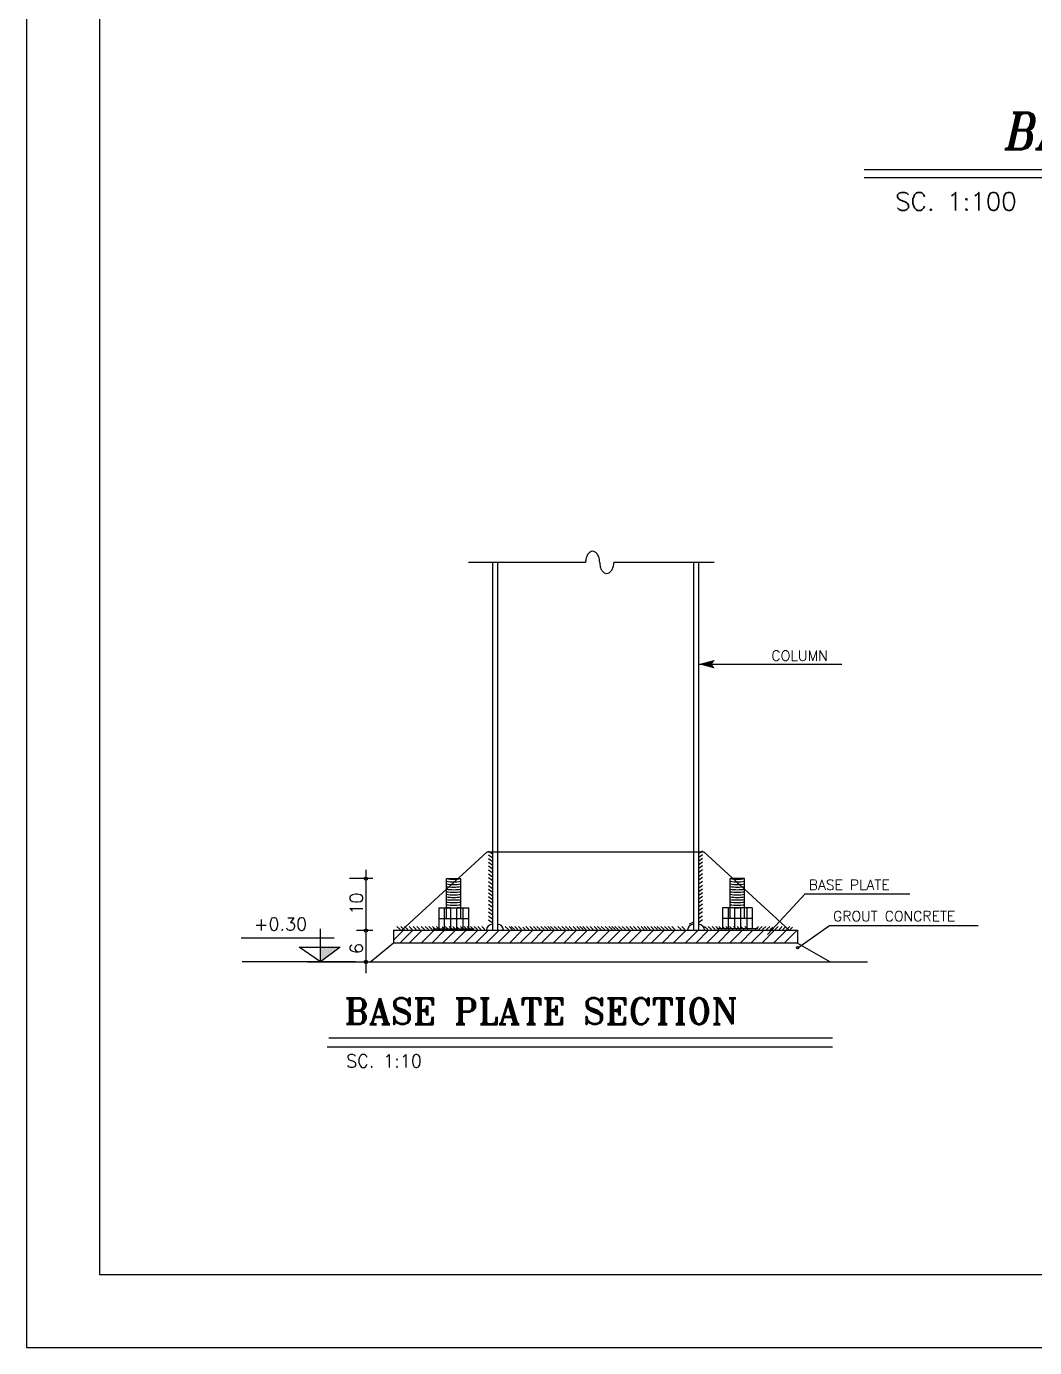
# Model space of a CAD drawing. Header units: inches. Extents: x 460503 to 460688, y 47570 to 48852.
# Drawn here: x 460506.05 to 460525.59, y 48649.44 to 48675.06 of the extents above; entities that cross this region are included whole.
import ezdxf

# ---------------------------------------------------------------- set-up
doc = ezdxf.new("R2010")
doc.units = ezdxf.units.IN
doc.header["$MEASUREMENT"] = 0
doc.linetypes.add('HIDDEN', pattern=[0.375, 0.25, -0.125])
for name, color, linetype in [('1', 1, 'Continuous'), ('1R', 1, 'Continuous'), ('2Y', 2, 'Continuous'), ('3', 3, 'HIDDEN'), ('3G', 3, 'Continuous'), ('4C', 4, 'Continuous'), ('5b', 5, 'Continuous'), ('6M', 6, 'Continuous'), ('DIM', 8, 'Continuous'), ('lateral brace', 5, 'Continuous'), ('Layer4', 118, 'Continuous'), ('Pich', 2, 'Continuous'), ('wall', 4, 'Continuous')]:
    doc.layers.add(name, color=color, linetype=linetype)
doc.styles.add('ITALICT', font='italict')
doc.styles.add('ROMANS', font='ROMANS', dxfattribs={"width": 0.8})
doc.styles.add('ROMANT', font='romant')

msp = doc.modelspace()

# ---------------------------------------------------------------- linework, layer by layer
at = {"layer": '1'}
msp.add_lwpolyline([(460507.46120186, 48650.85104051), (460588.72955203, 48650.85104051), (460588.72955203, 48707.48403714), (460507.46120186, 48707.48403714)], close=True, dxfattribs=at)
at = {"layer": '1R'}
for p, q in [((460519.07770546, 48662.69081268, -0.00000052), (460521.85118998, 48662.69081268, -0.00000052)), ((460512.62638345, 48658.70247218, -0.00000052), (460512.62638345, 48656.69522877, -0.00000052)), ((460512.76328624, 48658.53122657, -0.00000052), (460512.30537869, 48658.53122657, -0.00000052)), ((460512.76328624, 48658.53122657, -0.00000052), (460512.30537869, 48658.53122657, -0.00000052)), ((460520.4154313, 48657.44518296, -0.00000052), (460521.14375258, 48658.23661976, -0.00000052)), ((460521.14375258, 48658.23661976, -0.00000052), (460523.17078632, 48658.23661976, -0.00000052)), ((460513.2906555, 48657.54217664, -0.00000052), (460513.22903704, 48657.6028753, -0.00000052)), ((460513.36800074, 48657.54217664, -0.00000052), (460513.30638227, 48657.6028753, -0.00000052)), ((460513.43844281, 48657.54217664, -0.00000052), (460513.37682434, 48657.6028753, -0.00000052)), ((460513.52559815, 48657.54217664, -0.00000052), (460513.46397969, 48657.6028753, -0.00000052)), ((460513.60294339, 48657.54217664, -0.00000052), (460513.54132492, 48657.6028753, -0.00000052)), ((460513.67338546, 48657.54217664, -0.00000052), (460513.61176699, 48657.6028753, -0.00000052)), ((460513.7605408, 48657.54217664, -0.00000052), (460513.69892234, 48657.6028753, -0.00000052)), ((460513.83788604, 48657.54217664, -0.00000052), (460513.77626757, 48657.6028753, -0.00000052)), ((460513.90832811, 48657.54217664, -0.00000052), (460513.84670964, 48657.6028753, -0.00000052)), ((460513.98008532, 48657.54217664, -0.00000052), (460513.91846685, 48657.6028753, -0.00000052)), ((460514.05782357, 48657.54217664, -0.00000052), (460513.99620511, 48657.6028753, -0.00000052)), ((460514.22525918, 48657.54217664, -0.00000052), (460514.16364072, 48657.6028753, -0.00000052)), ((460514.30260442, 48657.54217664, -0.00000052), (460514.24098595, 48657.6028753, -0.00000052)), ((460514.37304649, 48657.54217664, -0.00000052), (460514.31142802, 48657.6028753, -0.00000052)), ((460514.44348856, 48657.54217664, -0.00000052), (460514.38187009, 48657.6028753, -0.00000052)), ((460514.5208338, 48657.54217664, -0.00000052), (460514.45921533, 48657.6028753, -0.00000052)), ((460514.59127587, 48657.54217664, -0.00000052), (460514.5296574, 48657.6028753, -0.00000052)), ((460514.65118951, 48657.54217664, -0.00000052), (460514.58957104, 48657.6028753, -0.00000052)), ((460514.71828286, 48657.54217664, -0.00000052), (460514.65666439, 48657.6028753, -0.00000052)), ((460514.78731613, 48657.54217664, -0.00000052), (460514.72569766, 48657.6028753, -0.00000052)), ((460514.8577582, 48657.54217664, -0.00000052), (460514.79613973, 48657.6028753, -0.00000052)), ((460514.93510343, 48657.54217664, -0.00000052), (460514.87348497, 48657.6028753, -0.00000052)), ((460515.3886715, 48657.54217664, -0.00000052), (460515.32705303, 48657.6028753, -0.00000052)), ((460515.46402946, 48657.54217664, -0.00000052), (460515.402411, 48657.6028753, -0.00000052)), ((460515.50472363, 48657.54217664, -0.00000052), (460515.44310516, 48657.6028753, -0.00000052)), ((460515.5751657, 48657.54217664, -0.00000052), (460515.51354723, 48657.6028753, -0.00000052)), ((460515.64560777, 48657.54217664, -0.00000052), (460515.5839893, 48657.6028753, -0.00000052)), ((460515.78649191, 48657.54217664, -0.00000052), (460515.72487344, 48657.6028753, -0.00000052)), ((460515.86383715, 48657.54217664, -0.00000052), (460515.80221868, 48657.6028753, -0.00000052)), ((460515.93427922, 48657.54217664, -0.00000052), (460515.87266075, 48657.6028753, -0.00000052)), ((460516.00472129, 48657.54217664, -0.00000052), (460515.94310282, 48657.6028753, -0.00000052)), ((460516.08206652, 48657.54217664, -0.00000052), (460516.02044806, 48657.6028753, -0.00000052)), ((460516.15250859, 48657.54217664, -0.00000052), (460516.09089013, 48657.6028753, -0.00000052)), ((460516.21242224, 48657.54217664, -0.00000052), (460516.15080377, 48657.6028753, -0.00000052)), ((460516.26887182, 48657.54217664, -0.00000052), (460516.20725335, 48657.6028753, -0.00000052)), ((460516.33931389, 48657.54217664, -0.00000052), (460516.27769542, 48657.6028753, -0.00000052)), ((460516.40975596, 48657.54217664, -0.00000052), (460516.34813749, 48657.6028753, -0.00000052)), ((460516.48710119, 48657.54217664, -0.00000052), (460516.42548273, 48657.6028753, -0.00000052)), ((460516.55754326, 48657.54217664, -0.00000052), (460516.4959248, 48657.6028753, -0.00000052)), ((460516.62798533, 48657.54217664, -0.00000052), (460516.56636687, 48657.6028753, -0.00000052)), ((460516.70533057, 48657.54217664, -0.00000052), (460516.6437121, 48657.6028753, -0.00000052)), ((460516.77577264, 48657.54217664, -0.00000052), (460516.71415417, 48657.6028753, -0.00000052)), ((460516.83568628, 48657.54217664, -0.00000052), (460516.77406782, 48657.6028753, -0.00000052)), ((460516.89213587, 48657.54217664, -0.00000052), (460516.8305174, 48657.6028753, -0.00000052)), ((460516.96257794, 48657.54217664, -0.00000052), (460516.90095947, 48657.6028753, -0.00000052)), ((460517.03302001, 48657.54217664, -0.00000052), (460516.97140154, 48657.6028753, -0.00000052)), ((460517.11036524, 48657.54217664, -0.00000052), (460517.04874678, 48657.6028753, -0.00000052)), ((460517.18080731, 48657.54217664, -0.00000052), (460517.11918885, 48657.6028753, -0.00000052)), ((460517.25124938, 48657.54217664, -0.00000052), (460517.18963092, 48657.6028753, -0.00000052)), ((460517.32859462, 48657.54217664, -0.00000052), (460517.26697615, 48657.6028753, -0.00000052)), ((460517.39903669, 48657.54217664, -0.00000052), (460517.33741822, 48657.6028753, -0.00000052)), ((460517.45895033, 48657.54217664, -0.00000052), (460517.39733186, 48657.6028753, -0.00000052)), ((460517.51539991, 48657.54217664, -0.00000052), (460517.45378145, 48657.6028753, -0.00000052)), ((460517.58584198, 48657.54217664, -0.00000052), (460517.52422352, 48657.6028753, -0.00000052)), ((460517.65628405, 48657.54217664, -0.00000052), (460517.59466559, 48657.6028753, -0.00000052)), ((460517.73362929, 48657.54217664, -0.00000052), (460517.67201082, 48657.6028753, -0.00000052)), ((460517.80407136, 48657.54217664, -0.00000052), (460517.74245289, 48657.6028753, -0.00000052)), ((460517.87451343, 48657.54217664, -0.00000052), (460517.81289496, 48657.6028753, -0.00000052)), ((460517.95185867, 48657.54217664, -0.00000052), (460517.8902402, 48657.6028753, -0.00000052)), ((460518.02230074, 48657.54217664, -0.00000052), (460517.96068227, 48657.6028753, -0.00000052)), ((460518.08221438, 48657.54217664, -0.00000052), (460518.02059591, 48657.6028753, -0.00000052)), ((460518.13866396, 48657.54217664, -0.00000052), (460518.07704549, 48657.6028753, -0.00000052)), ((460518.20910603, 48657.54217664, -0.00000052), (460518.14748756, 48657.6028753, -0.00000052)), ((460518.2795481, 48657.54217664, -0.00000052), (460518.21792963, 48657.6028753, -0.00000052)), ((460518.33599768, 48657.54217664, -0.00000052), (460518.27437922, 48657.6028753, -0.00000052)), ((460518.40643975, 48657.54217664, -0.00000052), (460518.34482129, 48657.6028753, -0.00000052)), ((460518.47688182, 48657.54217664, -0.00000052), (460518.41526336, 48657.6028753, -0.00000052)), ((460518.54732389, 48657.54217664, -0.00000052), (460518.48570543, 48657.6028753, -0.00000052)), ((460518.61776596, 48657.54217664, -0.00000052), (460518.5561475, 48657.6028753, -0.00000052)), ((460518.73737937, 48657.54217664, -0.00000052), (460518.67576091, 48657.6028753, -0.00000052)), ((460518.81273734, 48657.54217664, -0.00000052), (460518.75111888, 48657.6028753, -0.00000052)), ((460518.9660759, 48657.68214457, -0.00000052), (460518.89650637, 48657.64924234, -0.00000052)), ((460519.25307235, 48657.54217664, -0.00000052), (460519.19145388, 48657.6028753, -0.00000052)), ((460519.32351442, 48657.54217664, -0.00000052), (460519.26189595, 48657.6028753, -0.00000052)), ((460519.40085965, 48657.54217664, -0.00000052), (460519.33924119, 48657.6028753, -0.00000052)), ((460519.47130172, 48657.54217664, -0.00000052), (460519.40968326, 48657.6028753, -0.00000052)), ((460519.53121536, 48657.54217664, -0.00000052), (460519.4695969, 48657.6028753, -0.00000052)), ((460519.59830871, 48657.54217664, -0.00000052), (460519.53669025, 48657.6028753, -0.00000052)), ((460519.66734198, 48657.54217664, -0.00000052), (460519.60572351, 48657.6028753, -0.00000052)), ((460519.73778405, 48657.54217664, -0.00000052), (460519.67616558, 48657.6028753, -0.00000052)), ((460519.81512929, 48657.54217664, -0.00000052), (460519.75351082, 48657.6028753, -0.00000052)), ((460519.88416255, 48657.54217664, -0.00000052), (460519.82254409, 48657.6028753, -0.00000052)), ((460519.95460462, 48657.54217664, -0.00000052), (460519.89298616, 48657.6028753, -0.00000052)), ((460520.03194986, 48657.54217664, -0.00000052), (460519.97033139, 48657.6028753, -0.00000052)), ((460520.17532561, 48657.54217664, -0.00000052), (460520.23694408, 48657.6028753, -0.00000052)), ((460520.24708282, 48657.54217664, -0.00000052), (460520.30870128, 48657.6028753, -0.00000052)), ((460520.31752489, 48657.54217664, -0.00000052), (460520.37914335, 48657.6028753, -0.00000052)), ((460520.39487012, 48657.54217664, -0.00000052), (460520.45648859, 48657.6028753, -0.00000052)), ((460520.56004699, 48657.54217664, -0.00000052), (460520.62166545, 48657.6028753, -0.00000052)), ((460520.63739223, 48657.54217664, -0.00000052), (460520.69901069, 48657.6028753, -0.00000052)), ((460520.7813896, 48657.54217664, -0.00000052), (460520.84300806, 48657.6028753, -0.00000052)), ((460521.00040185, 48657.18840931, -0.00000052), (460521.6111398, 48657.61958049, -0.00000052)), ((460521.6111398, 48657.61958049, -0.00000052), (460524.49774514, 48657.61958049, -0.00000052)), ((460512.76328624, 48657.52363897, -0.00000052), (460512.44405123, 48657.52363897, -0.00000052)), ((460512.76328624, 48657.52363897, -0.00000052), (460512.44405123, 48657.52363897, -0.00000052)), ((460513.1594826, 48657.33494402, -0.00000052), (460513.35576516, 48657.53122657, -0.00000052)), ((460513.28693899, 48657.28122657, -0.00000052), (460513.53693899, 48657.53122657, -0.00000052)), ((460513.46811282, 48657.28122657, -0.00000052), (460513.71811282, 48657.53122657, -0.00000052)), ((460513.69751014, 48657.28122657, -0.00000052), (460513.94751014, 48657.53122657, -0.00000052)), ((460513.90209368, 48657.28122657, -0.00000052), (460514.15209368, 48657.53122657, -0.00000052)), ((460514.15481711, 48657.54217664, -0.00000052), (460514.10682055, 48657.58945674, -0.00000052)), ((460514.11130552, 48657.28122657, -0.00000052), (460514.36130552, 48657.53122657, -0.00000052)), ((460514.31736453, 48657.28122657, -0.00000052), (460514.56736453, 48657.53122657, -0.00000052)), ((460514.54676184, 48657.28122657, -0.00000052), (460514.79676184, 48657.53122657, -0.00000052)), ((460514.75134538, 48657.28122657, -0.00000052), (460515.00134538, 48657.53122657, -0.00000052)), ((460514.96055723, 48657.28122657, -0.00000052), (460515.21055723, 48657.53122657, -0.00000052)), ((460515.17793973, 48657.28122657, -0.00000052), (460515.42793973, 48657.53122657, -0.00000052)), ((460515.40733704, 48657.28122657, -0.00000052), (460515.65733704, 48657.53122657, -0.00000052)), ((460515.61192058, 48657.28122657, -0.00000052), (460515.86192058, 48657.53122657, -0.00000052)), ((460515.71604984, 48657.54217664, -0.00000052), (460515.66805328, 48657.58945674, -0.00000052)), ((460515.82113242, 48657.28122657, -0.00000052), (460516.07113242, 48657.53122657, -0.00000052)), ((460516.02719346, 48657.28122657, -0.00000052), (460516.27719346, 48657.53122657, -0.00000052)), ((460516.25659078, 48657.28122657, -0.00000052), (460516.50659078, 48657.53122657, -0.00000052)), ((460516.46117431, 48657.28122657, -0.00000052), (460516.71117431, 48657.53122657, -0.00000052)), ((460516.67038616, 48657.28122657, -0.00000052), (460516.92038616, 48657.53122657, -0.00000052)), ((460516.87644517, 48657.28122657, -0.00000052), (460517.12644517, 48657.53122657, -0.00000052)), ((460517.10584248, 48657.28122657, -0.00000052), (460517.35584248, 48657.53122657, -0.00000052)), ((460517.31042602, 48657.28122657, -0.00000052), (460517.56042602, 48657.53122657, -0.00000052)), ((460517.51963787, 48657.28122657, -0.00000052), (460517.76963787, 48657.53122657, -0.00000052)), ((460517.72569687, 48657.28122657, -0.00000052), (460517.97569687, 48657.53122657, -0.00000052)), ((460517.95509419, 48657.28122657, -0.00000052), (460518.20509419, 48657.53122657, -0.00000052)), ((460518.15967773, 48657.28122657, -0.00000052), (460518.40967773, 48657.53122657, -0.00000052)), ((460518.36888957, 48657.28122657, -0.00000052), (460518.61888957, 48657.53122657, -0.00000052)), ((460518.5862741, 48657.28122657, -0.00000052), (460518.8362741, 48657.53122657, -0.00000052)), ((460518.81567142, 48657.28122657, -0.00000052), (460519.06567142, 48657.53122657, -0.00000052)), ((460519.02025495, 48657.28122657, -0.00000052), (460519.27025495, 48657.53122657, -0.00000052)), ((460519.2294668, 48657.28122657, -0.00000052), (460519.4794668, 48657.53122657, -0.00000052)), ((460519.4468493, 48657.28122657, -0.00000052), (460519.6968493, 48657.53122657, -0.00000052)), ((460519.67624661, 48657.28122657, -0.00000052), (460519.92624661, 48657.53122657, -0.00000052)), ((460519.88083015, 48657.28122657, -0.00000052), (460520.13083015, 48657.53122657, -0.00000052)), ((460520.090042, 48657.28122657, -0.00000052), (460520.340042, 48657.53122657, -0.00000052)), ((460520.29967274, 48657.28122657, -0.00000052), (460520.54967274, 48657.53122657, -0.00000052)), ((460520.46531219, 48657.54217664, -0.00000052), (460520.51330876, 48657.58945674, -0.00000052)), ((460520.52801008, 48657.28122657, -0.00000052), (460520.77801008, 48657.53122657, -0.00000052)), ((460520.7078343, 48657.54217664, -0.00000052), (460520.75583086, 48657.58945674, -0.00000052)), ((460520.73763914, 48657.28122657, -0.00000052), (460520.98763914, 48657.53122657, -0.00000052)), ((460520.85183167, 48657.54217664, -0.00000052), (460520.89982823, 48657.58945674, -0.00000052))]:
    msp.add_line(p, q, dxfattribs=at)
for centre, radius, start, end in [((460514.32770546, 48659.20492644, -0.00000052), 0.68809266, 258.260579573, 281.739420427), ((460514.32770546, 48659.20492644, -0.00000052), 0.73809266, 259.066002044, 280.933997956), ((460514.32770546, 48659.20492644, -0.00000052), 0.78809266, 259.767435635, 280.232564365), ((460514.32770546, 48659.20492644, -0.00000052), 0.83809266, 260.383890448, 279.616109552), ((460519.82770546, 48659.20492644, -0.00000052), 0.68809266, 258.260579573, 281.739420427), ((460519.82770546, 48659.20492644, -0.00000052), 0.73809266, 259.066002044, 280.933997956), ((460519.82770546, 48659.20492644, -0.00000052), 0.78809266, 259.767435635, 280.232564365), ((460519.82770546, 48659.20492644, -0.00000052), 0.83809266, 260.383890448, 279.616109552), ((460514.32770546, 48659.20492644, -0.00000052), 0.88809266, 260.929990107, 279.070009893), ((460514.32770546, 48659.20492644, -0.00000052), 0.93809266, 261.417172611, 278.582827389), ((460514.32770546, 48659.20492644, -0.00000052), 0.98809266, 261.854515846, 278.145484154), ((460514.32770546, 48659.20492644, -0.00000052), 1.03809266, 262.249318292, 277.750681708), ((460514.32770546, 48659.20492644, -0.00000052), 1.08809266, 262.607515824, 277.392484176), ((460519.82770546, 48659.20492644, -0.00000052), 0.88809266, 260.929990107, 279.070009893), ((460519.82770546, 48659.20492644, -0.00000052), 0.93809266, 261.417172611, 278.582827389), ((460519.82770546, 48659.20492644, -0.00000052), 0.98809266, 261.854515846, 278.145484154), ((460519.82770546, 48659.20492644, -0.00000052), 1.03809266, 262.249318292, 277.750681708), ((460519.82770546, 48659.20492644, -0.00000052), 1.08809266, 262.607515824, 277.392484176), ((460514.32770546, 48659.20492644, -0.00000052), 1.13809266, 262.933986314, 277.066013686), ((460514.32770546, 48659.20492644, -0.00000052), 1.18809266, 263.232775849, 276.767224151), ((460514.32770546, 48659.20492644, -0.00000052), 1.23809266, 263.507269132, 276.492730868), ((460519.82770546, 48659.20492644, -0.00000052), 1.13809266, 262.933986314, 277.066013686), ((460519.82770546, 48659.20492644, -0.00000052), 1.18809266, 263.232775849, 276.767224151), ((460519.82770546, 48659.20492644, -0.00000052), 1.23809266, 263.507269132, 276.492730868)]:
    msp.add_arc(centre, radius, start, end, dxfattribs=at)
at = {"layer": '2Y'}
for p, q in [((460516.88490494, 48664.66548145, -0.00000052), (460514.61874986, 48664.66548145, -0.00000052)), ((460519.37822702, 48664.66548145, -0.00000052), (460517.43294853, 48664.66548145, -0.00000052)), ((460515.0013366, 48659.06723569, -0.00000052), (460515.07570288, 48659.01591395, -0.00000052)), ((460515.0013366, 48658.99523569, -0.00000052), (460515.07570288, 48658.94391395, -0.00000052)), ((460515.0013366, 48658.92323569, -0.00000052), (460515.07570288, 48658.87191395, -0.00000052)), ((460519.15407433, 48659.06723569, -0.00000052), (460519.07970804, 48659.01591395, -0.00000052)), ((460519.15407433, 48658.99523569, -0.00000052), (460519.07970804, 48658.94391395, -0.00000052)), ((460519.15407433, 48658.92323569, -0.00000052), (460519.07970804, 48658.87191395, -0.00000052)), ((460515.0013366, 48658.85123569, -0.00000052), (460515.07570288, 48658.79991395, -0.00000052)), ((460515.0013366, 48658.77773128, -0.00000052), (460515.07570288, 48658.72640954, -0.00000052)), ((460515.0013366, 48658.70333169, -0.00000052), (460515.07570288, 48658.65200995, -0.00000052)), ((460515.0013366, 48658.62674751, -0.00000052), (460515.07570288, 48658.57542578, -0.00000052)), ((460519.15407433, 48658.85123569, -0.00000052), (460519.07970804, 48658.79991395, -0.00000052)), ((460519.15407433, 48658.77773128, -0.00000052), (460519.07970804, 48658.72640954, -0.00000052)), ((460519.15407433, 48658.70333169, -0.00000052), (460519.07970804, 48658.65200995, -0.00000052)), ((460519.15407433, 48658.62674751, -0.00000052), (460519.07970804, 48658.57542578, -0.00000052)), ((460515.0013366, 48658.55474751, -0.00000052), (460515.07570288, 48658.50342578, -0.00000052)), ((460515.0013366, 48658.47265892, -0.00000052), (460515.07570288, 48658.42133718, -0.00000052)), ((460515.0013366, 48658.40065892, -0.00000052), (460515.07570288, 48658.34933718, -0.00000052)), ((460519.15407433, 48658.55474751, -0.00000052), (460519.07970804, 48658.50342578, -0.00000052)), ((460519.15407433, 48658.47265892, -0.00000052), (460519.07970804, 48658.42133718, -0.00000052)), ((460519.15407433, 48658.40065892, -0.00000052), (460519.07970804, 48658.34933718, -0.00000052)), ((460515.0013366, 48658.32865892, -0.00000052), (460515.07570288, 48658.27733718, -0.00000052)), ((460515.0013366, 48658.25665892, -0.00000052), (460515.07570288, 48658.20533718, -0.00000052)), ((460515.0013366, 48658.18465892, -0.00000052), (460515.07570288, 48658.13333718, -0.00000052)), ((460515.0013366, 48658.11115451, -0.00000052), (460515.07570288, 48658.05983277, -0.00000052)), ((460519.15407433, 48658.32865892, -0.00000052), (460519.07970804, 48658.27733718, -0.00000052)), ((460519.15407433, 48658.25665892, -0.00000052), (460519.07970804, 48658.20533718, -0.00000052)), ((460519.15407433, 48658.18465892, -0.00000052), (460519.07970804, 48658.13333718, -0.00000052)), ((460519.15407433, 48658.11115451, -0.00000052), (460519.07970804, 48658.05983277, -0.00000052)), ((460514.03953344, 48657.96234924, -0.00000052), (460514.03953344, 48657.75933157, -0.00000052)), ((460514.03953344, 48657.96234924, -0.00000052), (460514.61587749, 48657.96234924, -0.00000052)), ((460514.14645817, 48657.96234924, -0.00000052), (460514.14645817, 48657.75933157, -0.00000052)), ((460514.26537359, 48657.96234924, -0.00000052), (460514.26537359, 48657.75933157, -0.00000052)), ((460514.38537359, 48657.96234924, -0.00000052), (460514.38537359, 48657.75933157, -0.00000052)), ((460514.50537359, 48657.96234924, -0.00000052), (460514.50537359, 48657.75933157, -0.00000052)), ((460514.61587749, 48657.96234924, -0.00000052), (460514.61587749, 48657.75933157, -0.00000052)), ((460515.0013366, 48658.03675492, -0.00000052), (460515.07570288, 48657.98543318, -0.00000052)), ((460515.0013366, 48657.96017074, -0.00000052), (460515.07570288, 48657.90884901, -0.00000052)), ((460515.0013366, 48657.88817074, -0.00000052), (460515.07570288, 48657.83684901, -0.00000052)), ((460519.15407433, 48658.03675492, -0.00000052), (460519.07970804, 48657.98543318, -0.00000052)), ((460519.15407433, 48657.96017074, -0.00000052), (460519.07970804, 48657.90884901, -0.00000052)), ((460519.15407433, 48657.88817074, -0.00000052), (460519.07970804, 48657.83684901, -0.00000052)), ((460519.53953344, 48657.96234924, -0.00000052), (460519.53953344, 48657.75933157, -0.00000052)), ((460520.11587749, 48657.96234924, -0.00000052), (460519.53953344, 48657.96234924, -0.00000052)), ((460519.65003734, 48657.96234924, -0.00000052), (460519.65003734, 48657.75933157, -0.00000052)), ((460519.77003734, 48657.96234924, -0.00000052), (460519.77003734, 48657.75933157, -0.00000052)), ((460519.89003734, 48657.96234924, -0.00000052), (460519.89003734, 48657.75933157, -0.00000052)), ((460520.01003734, 48657.96234924, -0.00000052), (460520.01003734, 48657.75933157, -0.00000052)), ((460520.11587749, 48657.96234924, -0.00000052), (460520.11587749, 48657.75933157, -0.00000052)), ((460514.03953344, 48657.75933157, -0.00000052), (460514.03953344, 48657.5563139, -0.00000052)), ((460514.03953344, 48657.75933157, -0.00000052), (460514.61587749, 48657.75933157, -0.00000052)), ((460514.14645817, 48657.75933157, -0.00000052), (460514.14645817, 48657.5563139, -0.00000052)), ((460514.26537359, 48657.75933157, -0.00000052), (460514.26537359, 48657.5563139, -0.00000052)), ((460514.38537359, 48657.75933157, -0.00000052), (460514.38537359, 48657.5563139, -0.00000052)), ((460514.50537359, 48657.75933157, -0.00000052), (460514.50537359, 48657.5563139, -0.00000052)), ((460514.61587749, 48657.75933157, -0.00000052), (460514.61587749, 48657.5563139, -0.00000052)), ((460515.0013366, 48657.80608215, -0.00000052), (460515.07570288, 48657.75476041, -0.00000052)), ((460515.0013366, 48657.73408215, -0.00000052), (460515.07570288, 48657.68276041, -0.00000052)), ((460519.15407433, 48657.80608215, -0.00000052), (460519.07970804, 48657.75476041, -0.00000052)), ((460519.15407433, 48657.73408215, -0.00000052), (460519.07970804, 48657.68276041, -0.00000052)), ((460519.53953344, 48657.75933157, -0.00000052), (460519.53953344, 48657.5563139, -0.00000052)), ((460520.11587749, 48657.75933157, -0.00000052), (460519.53953344, 48657.75933157, -0.00000052)), ((460519.65003734, 48657.75933157, -0.00000052), (460519.65003734, 48657.5563139, -0.00000052)), ((460519.77003734, 48657.75933157, -0.00000052), (460519.77003734, 48657.5563139, -0.00000052)), ((460519.89003734, 48657.75933157, -0.00000052), (460519.89003734, 48657.5563139, -0.00000052)), ((460520.01003734, 48657.75933157, -0.00000052), (460520.01003734, 48657.5563139, -0.00000052)), ((460520.11587749, 48657.75933157, -0.00000052), (460520.11587749, 48657.5563139, -0.00000052)), ((460512.00838342, 48657.37716521, -0.00000052), (460510.20509894, 48657.37716521, -0.00000052)), ((460511.33501897, 48657.20248324, -0.00000052), (460512.13008102, 48657.20248324, -0.00000052)), ((460511.74845124, 48656.91605137, -0.00000052), (460511.33501897, 48657.20248324, -0.00000052)), ((460512.13008102, 48657.20248324, -0.00000052), (460511.74845124, 48656.91605137, -0.00000052)), ((460511.74845124, 48656.91605137, -0.00000052), (460511.74845124, 48657.1202676, -0.00000052)), ((460513.1594826, 48657.28122657, -0.00000052), (460512.72402769, 48656.91605137, -0.00000052)), ((460520.99592832, 48657.28122657, -0.00000052), (460521.62503302, 48656.91605137, -0.00000052))]:
    msp.add_line(p, q, dxfattribs=at)
for centre, radius, start, end in [((460517.12263987, 48664.69135003, -0.00000052), 0.23437553, 147.470460434, 165.201495888), ((460517.06079919, 48664.73079173, -0.00000052), 0.16102761, 123.00154469, 147.470460434), ((460517.02191584, 48664.7906633, -0.00000052), 0.0896377, 90, 123.00154469), ((460517.02191584, 48664.7906633, -0.00000052), 0.0896377, 56.99845531, 90), ((460516.98303249, 48664.73079173, -0.00000052), 0.16102761, 32.529539566, 56.99845531), ((460516.9211918, 48664.69135003, -0.00000052), 0.23437553, 14.798504112, 32.529539566), ((460517.22055887, 48664.66548145, -0.00000052), 0.33565393, 165.201495888, 180), ((460516.8232728, 48664.66548145, -0.00000052), 0.33565393, 0, 14.798504112), ((460517.49458067, 48664.66548145, -0.00000052), 0.33565393, 180, 194.798504112), ((460517.39666167, 48664.63961287, -0.00000052), 0.23437553, 194.798504112, 212.529539566), ((460517.33482098, 48664.60017117, -0.00000052), 0.16102761, 212.529539566, 236.99845531), ((460517.25705429, 48664.60017117, -0.00000052), 0.16102761, 303.00154469, 327.470460434), ((460517.1952136, 48664.63961287, -0.00000052), 0.23437553, 327.470460434, 345.201495888), ((460517.0972946, 48664.66548145, -0.00000052), 0.33565393, 345.201495888, 0), ((460517.29593764, 48664.5402996, -0.00000052), 0.0896377, 236.99845531, 270), ((460517.29593764, 48664.5402996, -0.00000052), 0.0896377, 270, 303.00154469)]:
    msp.add_arc(centre, radius, start, end, dxfattribs=at)
msp.add_solid([(460511.74845124, 48656.91605137, -0.00000052), (460512.13008102, 48657.20248324, -0.00000052), (460511.74845124, 48657.20248324, -0.00000052)], dxfattribs=at)
at = {"layer": '3'}
for points in [[(460519.07770546, 48662.69081268, -0.00000052), (460519.33494077, 48662.69081268, -0.00000052), (460519.39134013, 48662.77486869, -0.00000052)], [(460519.07770546, 48662.69081268, -0.00000052), (460519.33494077, 48662.69081268, -0.00000052), (460519.39134013, 48662.60675667, -0.00000052)]]:
    msp.add_solid(points, dxfattribs=at)
at = {"layer": '3G', "linetype": 'ByBlock'}
msp.add_line((460522.28829713, 48672.13296763, -0.00000026), (460541.54232474, 48672.13296763, -0.00000026), dxfattribs=at)
at = {"layer": '3G'}
for p, q in [((460522.30111809, 48672.13296763, -0.00000026), (460541.54232474, 48672.13296763, -0.00000026)), ((460515.07770546, 48664.66548145, -0.00000052), (460515.07770546, 48657.53122657, -0.00000052)), ((460515.17770546, 48664.66548145, -0.00000052), (460515.17770546, 48657.53122657, -0.00000052)), ((460518.97770546, 48664.66548145, -0.00000052), (460518.97770546, 48657.53122657, -0.00000052)), ((460519.07770546, 48664.66548145, -0.00000052), (460519.07770546, 48657.53122657, -0.00000052)), ((460514.97770546, 48659.05366243, -0.00000052), (460513.32480877, 48657.53122657, -0.00000052)), ((460514.97770546, 48659.05366243, -0.00000052), (460519.17770546, 48659.05366243, -0.00000052)), ((460519.17770546, 48659.05366243, -0.00000052), (460520.83060215, 48657.53122657, -0.00000052)), ((460514.18770546, 48657.75933157, -0.00000052), (460514.18770546, 48658.53122657, -0.00000052)), ((460514.18770546, 48658.53122657, -0.00000052), (460514.46770546, 48658.53122657, -0.00000052)), ((460514.46770546, 48657.75933157, -0.00000052), (460514.46770546, 48658.53122657, -0.00000052)), ((460519.96770546, 48658.53122657, -0.00000052), (460519.68770546, 48658.53122657, -0.00000052)), ((460519.68770546, 48657.75933157, -0.00000052), (460519.68770546, 48658.53122657, -0.00000052)), ((460519.96770546, 48657.75933157, -0.00000052), (460519.96770546, 48658.53122657, -0.00000052)), ((460513.1594826, 48657.53122657, -0.00000052), (460520.57770546, 48657.53122657, -0.00000052)), ((460513.1594826, 48657.53122657, -0.00000052), (460513.1594826, 48657.28122657, -0.00000052)), ((460516.97170526, 48657.53122657, -0.00000052), (460518.7654828, 48657.53122657, -0.00000052)), ((460518.0594826, 48657.53122657, -0.00000052), (460520.99592832, 48657.53122657, -0.00000052)), ((460520.99592832, 48657.53122657, -0.00000052), (460520.99592832, 48657.28122657, -0.00000052)), ((460520.99592832, 48657.28122657, -0.00000052), (460513.1594826, 48657.28122657, -0.00000052)), ((460511.87374756, 48655.27131318, -0.00000052), (460521.67039146, 48655.27131318, -0.00000052))]:
    msp.add_line(p, q, dxfattribs=at)
for centre, start, end in [((460515.07770546, 48657.53122657, -0.00000052), 90, 180), ((460515.17770546, 48657.53122657, -0.00000052), 0, 90), ((460518.97770546, 48657.53122657, -0.00000052), 90, 180), ((460519.07770546, 48657.5313375, -0.00000052), 0, 90), ((460519.07770546, 48657.53122657, -0.00000052), 0, 90)]:
    msp.add_arc(centre, 0.11476232, start, end, dxfattribs=at)
at = {"layer": '5b'}
msp.add_line((460511.49485545, 48656.91605137, -0.00000052), (460522.34787579, 48656.91605137, -0.00000052), dxfattribs=at)
at = {"layer": '6M', "color": 4}
msp.add_line((460522.28829713, 48672.28353475, -0.00000026), (460541.54232474, 48672.28353475, -0.00000026), dxfattribs=at)
at = {"layer": '6M'}
for p, q in [((460513.92758944, 48657.5563139, -0.00000052), (460514.72782149, 48657.5563139, -0.00000052)), ((460520.22782149, 48657.5563139, -0.00000052), (460519.42758944, 48657.5563139, -0.00000052)), ((460511.90878375, 48655.44637689, -0.00000052), (460521.67039146, 48655.44637689, -0.00000052))]:
    msp.add_line(p, q, dxfattribs=at)
for centre, radius in [((460512.62638345, 48658.53122657, -0.00000052), 0.03156621), ((460512.62638345, 48658.53122657, -0.00000052), 0.03156621), ((460512.62638345, 48657.52363897, -0.00000052), 0.03156621), ((460512.62638345, 48657.52363897, -0.00000052), 0.03156621), ((460520.9955036, 48657.18993302, -0.00000052), 0.02209635), ((460512.62638345, 48656.91605137, -0.00000052), 0.03156621)]:
    msp.add_circle(centre, radius, dxfattribs=at)
at = {"layer": 'DIM'}
msp.add_lwpolyline([(460506.04537694, 48649.43521559), (460590.14537694, 48649.43521559), (460590.14537694, 48708.89986206), (460506.04537694, 48708.89986206)], close=True, dxfattribs=at)
at = {"layer": 'lateral brace'}
msp.add_lwpolyline([(460506.04537694, 48649.43521559), (460590.14537694, 48649.43521559), (460590.14537694, 48708.89986206), (460506.04537694, 48708.89986206)], close=True, dxfattribs=at)
at = {"layer": 'Layer4'}
msp.add_lwpolyline([(460590.14537694, 48708.89986206), (460506.04537694, 48708.89986206), (460506.04537694, 48649.43521559), (460590.14537694, 48649.43521559)], close=True, dxfattribs=at)
at = {"layer": 'Pich'}
msp.add_line((460511.74845124, 48656.91605137, -0.00000052), (460511.74845124, 48657.55987982, -0.00000052), dxfattribs=at)
at = {"layer": 'wall'}
msp.add_line((460512.42399966, 48656.91605137, -0.00000052), (460510.22552164, 48656.91605137, -0.00000052), dxfattribs=at)

# ---------------------------------------------------------------- texts
at = {"layer": '3G', "style": 'ROMANS'}
for s, height, p in [('SC. 1:100', 0.35, (460522.88770837, 48671.49217926, -0.00000026)), ('COLUMN', 0.2, (460520.48722641, 48662.75611354, -0.00000052)), ('BASE PLATE', 0.198, (460521.21205812, 48658.31182933, -0.00000052)), ('GROUT CONCRETE', 0.198, (460521.68406688, 48657.70529219, -0.00000052)), ('+0.30', 0.249999993, (460510.45897242, 48657.52412955, -0.00000052)), ('SC. 1:10', 0.25, (460512.24469145, 48654.87014932, -0.00000052))]:
    msp.add_text(s, height=height, dxfattribs=at).set_placement(p)
for s, p in [('10', (460512.56739498, 48657.83171741, -0.00000052)), ('6', (460512.56739498, 48657.06758026, -0.00000052))]:
    msp.add_text(s, height=0.25, rotation=90, dxfattribs=at).set_placement(p)
at = {"layer": '4C', "style": 'ITALICT', "width": 0.9}
msp.add_text('BASE PLATE & COLUMN PLAN', height=0.7, dxfattribs=at).set_placement((460525.01602594, 48672.68270126, -0.00000026))
at = {"layer": '4C', "style": 'ROMANT'}
msp.add_text('BASE PLATE SECTION', height=0.5, dxfattribs=at).set_placement((460512.20965507, 48655.71045478, -0.00000052))

doc.saveas('drawing.dxf')
